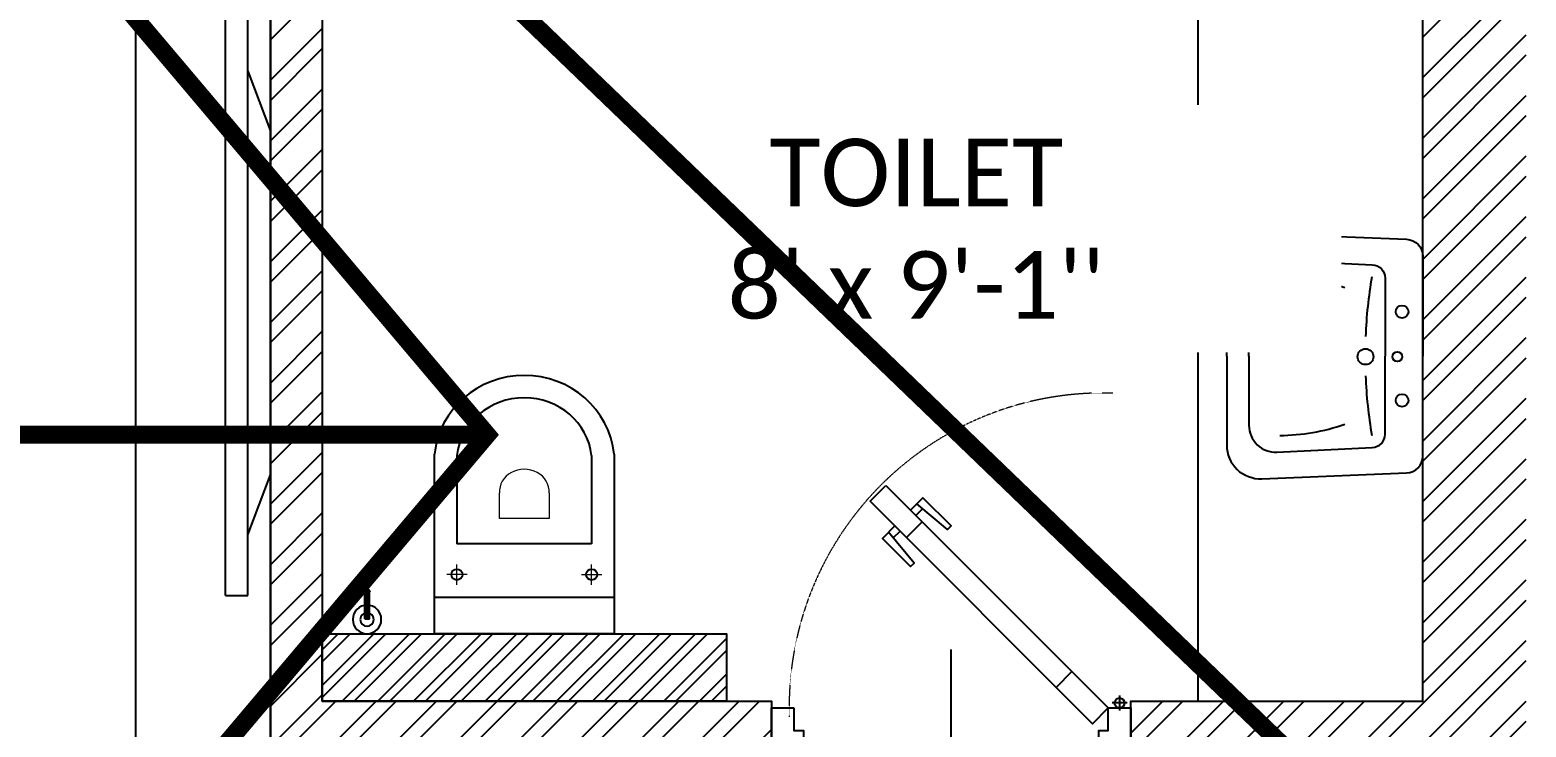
# Model space of a CAD drawing. Header units: millimetres. Extents: x -176651 to 424033, y -469666 to 486614.
# Drawn here: x 183123 to 186453, y 136152 to 137703 of the extents above; entities that cross this region are included whole.
import ezdxf
from ezdxf import colors
from ezdxf.entities.mleader import LeaderData, LeaderLine
from ezdxf.enums import TextEntityAlignment as Align
from ezdxf.math import Vec2, Vec3

# ---------------------------------------------------------------- set-up
doc = ezdxf.new("R2010")
doc.units = ezdxf.units.MM
doc.linetypes.add('1625_East Villa$0$DASHED', pattern=[0.75, 0.5, -0.25])
doc.linetypes.add('1625E_Roof Plan$0$DASHED', pattern=[0.75, 0.5, -0.25])
for name, color, linetype in [('1625_East Villa$0$ad-Door', 8, 'Continuous'), ('1625_East Villa$0$ad-Furniture', 8, 'Continuous'), ('1625_East Villa$0$ad-Ledge wall', 8, 'Continuous'), ('1625_East Villa$0$ad-Text main', 8, 'Continuous'), ('1625_East Villa$0$ad-Text Main_Door&window Label', 8, 'Continuous'), ('1625_East Villa$0$ad-Toilet fixtures', 8, 'Continuous'), ('1625_East Villa$0$ad-Wall', 8, 'Continuous'), ('1625_East Villa$0$ad-Wall hatch', 8, 'Continuous'), ('1625E_Roof Plan$0$ad-Primary Roof', 8, 'Continuous'), ('1625E_Roof Plan$0$ad-Secondary Roof', 8, 'Continuous'), ('Site Levels$0$ad-Lvl-Entance road', 4, 'Continuous')]:
    doc.layers.add(name, color=color, linetype=linetype)
doc.styles.add('1625_East Villa$0$New Text Style', font='arial.ttf', dxfattribs={"height": 100})
doc.styles.add('1625_East Villa$0$Standard', font='calibril.ttf')
doc.styles.add('Site Levels$0$Standard', font='arial.ttf')

# ---------------------------------------------------------------- blocks, each defined once
blk = doc.blocks.new('1625_East Villa$0$6 U T S R N_Typical Floor Plan$0$3BHK+_A$0$ad_Commode')
for p, q in [((399.7, 200), (0, 200)), ((0, 200), (0, -200)), ((81.7, -200), (81.7, 200)), ((396.5, 150), (199.8, 150)), ((199.8, 150), (199.8, -150)), ((396.5, -150), (199.8, -150)), ((0, -200), (399.7, -200))]:
    blk.add_line(p, q)
at = {"lineweight": 9}
for p, q in [((131.7, 127.4), (131.7, 172.6)), ((109.1, 150), (154.3, 150)), ((313.4, 55.1), (256.4, 55.1)), ((256.4, 55.1), (256.4, -55.1)), ((256.4, -55.1), (313.4, -55.1)), ((131.7, -127.4), (131.7, -172.6)), ((109.1, -150), (154.3, -150))]:
    blk.add_line(p, q, dxfattribs=at)
at = {"extrusion": (0, 0, -1)}
for centre, major_axis, ratio, start_param, end_param in [((379.8, 0), (0, 201), 0.969555, 0.102023, 3.039569), ((131.7, 150), (-8.69, 8.69), 1, 0.785398, 7.068583), ((379.9, 0), (0, 151), 0.959538, 0.1147, 3.026893), ((131.7, -150), (-8.69, -8.69), 1, 2.356194490171165, 8.639379797350752)]:
    blk.add_ellipse(centre, major_axis=major_axis, ratio=ratio, start_param=start_param, end_param=end_param, dxfattribs=at)
at = {"lineweight": 9, "extrusion": (0, 0, -1)}
blk.add_ellipse((316.7, 0), major_axis=(0, 55.2), ratio=0.889512, start_param=-0.06636, end_param=3.207953, dxfattribs=at)
blk = doc.blocks.new('1625_East Villa$0$Typical floor plan$0$239E All Floor Plans$0$ad_Faucet')
at = {"ltscale": 25}
h = blk.add_hatch(dxfattribs=at)
h.set_pattern_fill('ANSI31', color=256, style=0)
h.set_pattern_definition([(45, (608.51888, -980.84871), (-0.088388348, 0.088388348), [])])
h.paths.add_polyline_path([(1.79, 0.23, -0.101839), (1.84, 0, -0.082633), (1.8, -0.19), (2.48, -0.19, 0.038606), (2.49, 0, 0.047181), (2.47, 0.23)])
h.paths.add_polyline_path([(1.31, -0.19), (1.8, -0.19, 0.082633), (1.84, 0, 0.101839), (1.79, 0.23), (1.31, 0.23)])
h.paths.add_polyline_path([(2.47, 0.23, -0.047181), (2.49, 0, -0.038606), (2.48, -0.19), (3.3, -0.19, -0.414214), (3.59, -0.48), (3.59, -0.64), (3.59, -1.18, -0.836396), (3.92, -1.24), (3.92, -0.64), (3.92, -0.05, 0.414214), (3.63, 0.23)])
for p, q in [((1.31, -0.19), (1.31, 0.23)), ((1.31, 0.23), (3.63, 0.23)), ((1.31, -0.19), (3.3, -0.19)), ((3.59, -0.48), (3.59, -0.64)), ((3.59, -0.64), (3.59, -1.27)), ((3.92, -0.05), (3.92, -0.64)), ((3.92, -0.64), (3.92, -1.27))]:
    blk.add_line(p, q)
for centre, radius in [((1.25, 0), 1.25), ((1.25, 0), 0.591), ((3.75, -1.24), 0.173)]:
    blk.add_circle(centre, radius)
for centre in [(3.63, -0.05), (3.3, -0.48)]:
    blk.add_arc(centre, 0.288, 0, 90)
blk = doc.blocks.new('1625_East Villa$0$zw$F302')
at = {"layer": '1625_East Villa$0$ad-Furniture'}
for points in [[(436.4, 0), (436.4, 198, 0.426121), (358.4, 272.8), (35.9, 259.8, 0.402405), (0, 222.4), (0, 0)], [(386.8, 0), (386.8, 153.8, 0.426121), (324.5, 213.7), (112.5, 203.2, 0.402405), (83.7, 173.3), (83.7, 0)], [(436.4, 0), (436.4, -198, -0.426121), (358.4, -272.8), (35.9, -259.8, -0.402405), (0, -222.4), (0, 0)], [(386.8, 0), (386.8, -153.8, -0.426121), (324.5, -213.7), (112.5, -203.2, -0.402405), (83.7, -173.3), (83.7, 0)]]:
    blk.add_lwpolyline(points, format="xyb", dxfattribs=at)
for centre, radius in [((46, 98.6), 14.1), ((56.6, 1.3), 10.6), ((127.4, 1.3), 17.7), ((46, -98.6), 14.1)]:
    blk.add_circle(centre, radius, dxfattribs=at)
for centre, radius, start, end in [((-831.2, 8.5), 959.2, 2.1045, 10.0784), ((322.6, -285.2), 461.6, 90.5074, 108.8514), ((-831.2, -8.5), 959.2, 349.9216, 357.8955), ((322.6, 285.2), 461.6, 251.1486, 269.4926)]:
    blk.add_arc(centre, radius, start, end, dxfattribs=at)
blk = doc.blocks.new('1625_East Villa$0$A$Cc8134665')
at = {"layer": '1625_East Villa$0$ad-Furniture', "ltscale": 0.125}
for p, q in [((0, -999.5), (0, 1000.5)), ((50, 650.5), (50, -649.5)), ((100, 650.5), (50, 650.5)), ((100, 650.5), (100, -649.5)), ((50, 515.6), (0, 382)), ((0, 382), (0, -382)), ((50, -515.6), (0, -382)), ((100, -649.5), (50, -649.5))]:
    blk.add_line(p, q, dxfattribs=at)
blk.add_lwpolyline([(0, 1000.5), (300, 1000.5), (300, -999.5), (0, -999.5)], dxfattribs=at)
blk = doc.blocks.new('1625_East Villa$0$zw$D46D')
at = {"layer": '1625_East Villa$0$ad-Toilet fixtures'}
blk.add_lwpolyline([(6510, 10615), (6510, 12150)], dxfattribs=at)
at = {"layer": '1625_East Villa$0$ad-Furniture', "rotation": 180}
blk.add_blockref('1625_East Villa$0$A$Cc8134665', (4445, 11500.5), dxfattribs=at)
at = {"layer": '1625_East Villa$0$ad-Toilet fixtures', "rotation": 180}
blk.add_blockref('1625_East Villa$0$zw$F302', (7010, 11382.5), dxfattribs=at)
at = {"layer": '1625_East Villa$0$ad-Toilet fixtures', "xscale": -1, "rotation": 270}
blk.add_blockref('1625_East Villa$0$6 U T S R N_Typical Floor Plan$0$3BHK+_A$0$ad_Commode', (5010, 10765), dxfattribs=at)
at = {"layer": '1625_East Villa$0$ad-Toilet fixtures', "xscale": -25.39999999990691, "yscale": 25.39999999990691, "zscale": 25.39999999990691, "rotation": 270}
blk.add_blockref('1625_East Villa$0$Typical floor plan$0$239E All Floor Plans$0$ad_Faucet', (4660, 10765), dxfattribs=at)
blk = doc.blocks.new('1625_East Villa$0$zw$3849')
at = {"layer": '1625_East Villa$0$ad-Text main', "insert": (5882.8, 11665), "char_height": 150, "width": 1741.287, "attachment_point": 5, "style": '1625_East Villa$0$Standard', "bg_fill": 2}
blk.add_mtext("TOILET\\P8' x 9'-1''", dxfattribs=at)
blk = doc.blocks.new('*U173')
for p, q in [((25, -127.8), (25, -94.4)), ((8.3, -111.1), (41.7, -111.1)), ((528.5, -478), (513.6, -492.9)), ((463.3, -543.1), (478.2, -528.2))]:
    blk.add_line(p, q)
for points in [[(50, -100), (0, -100), (0, 0), (71.4, 0), (71.4, -35.7), (71.4, -50), (50, -50)], [(750, -100), (750, -50), (728.6, -50), (728.6, -35.7), (728.6, 0), (800, 0), (800, -100)], [(50, -100), (130.8, -180.8), (166.2, -145.5), (85.4, -64.6)], [(130.8, -180.8), (464.2, -514.2), (499.5, -478.8), (166.2, -145.5)], [(545, -595), (464.2, -514.2), (499.5, -478.8), (580.3, -559.6)]]:
    blk.add_lwpolyline(points, close=True)
for points in [[(525.4, -504.7), (552.8, -477.2), (490, -414.3), (482.2, -422.2), (539.2, -490.8)], [(490, -540), (462.5, -567.5), (399.7, -504.7), (407.6, -496.8), (476.2, -553.8)]]:
    blk.add_lwpolyline(points)
blk.add_circle((25, -111.1), 11.1)
at = {"color": 8, "linetype": '1625_East Villa$0$DASHED', "lineweight": 0}
blk.add_arc((62.1, -102.1), 698.3, 268.1881, 1.8119, dxfattribs=at)
at = {"layer": '1625_East Villa$0$ad-Text Main_Door&window Label'}
blk.add_line((400, 125), (400, -230), dxfattribs=at)
blk.add_circle((400.3, 245), 120, dxfattribs=at)
at = {"layer": '1625_East Villa$0$ad-Text Main_Door&window Label', "style": '1625_East Villa$0$New Text Style'}
blk.add_attdef('D1', text='', height=100, dxfattribs=at).set_placement((400.3, 245), align=Align.MIDDLE_CENTER)
blk = doc.blocks.new('1625_East Villa$0$zw$42B5')
at = {"layer": '1625_East Villa$0$ad-Wall hatch', "transparency": 33554610}
h = blk.add_hatch(dxfattribs=at)
h.set_pattern_fill('ANSI32', color=256, scale=10)
h.set_pattern_definition([(45, (-1040635.14, 674820.02), (-67.351921, 67.351921), []), (45, (-1040590.24, 674820.02), (-67.351921, 67.351921), [])])
h.paths.add_polyline_path([(12120, 13620), (12120, 10220), (11890, 10220), (11890, 13390), (7240, 13390), (7240, 8645), (4245, 8645), (4245, 8875), (4445, 8875), (4445, 9370), (4560, 9370), (4560, 8760), (7010, 8760), (7010, 10500), (6360, 10500), (6360, 10615), (7010, 10615), (7010, 13390), (4560, 13390), (4560, 10615), (5560, 10615), (5560, 10500), (4445, 10500), (4445, 13390), (230, 13390), (230, 8875), (3345, 8875), (3345, 8645), (3060, 8645), (3060, 4745), (3345, 4745), (3345, 4515), (230, 4515), (230, 230), (4995, 230), (4995, 3130), (6060, 3130), (6060, 3015), (5110, 3015), (5110, 230), (8310, 230), (8310, 3015), (6860, 3015), (6860, 3130), (8310, 3130), (8310, 4630), (5110, 4630), (5110, 3930), (4995, 3930), (4995, 4515), (4245, 4515), (4245, 4745), (8540, 4745), (8540, 230), (9240, 230), (9240, 0), (0, 0), (0, 4745), (2830, 4745), (2830, 8645), (0, 8645), (0, 13620)])
at = {"layer": '1625_East Villa$0$ad-Wall hatch'}
h = blk.add_hatch(dxfattribs=at)
h.set_pattern_fill('ANSI32', color=256, scale=150, angle=180)
h.set_pattern_definition([(45, (47268.004, -9726.724), (-39.774756, 39.774756), []), (45, (47294.52, -9726.724), (-39.774756, 39.774756), [])])
h.paths.add_polyline_path([(4560, 10765), (5460, 10765), (5460, 10615), (4560, 10615)])
at = {"layer": '1625_East Villa$0$ad-Ledge wall'}
blk.add_lwpolyline([(4560, 10765), (5460, 10765), (5460, 10615), (4560, 10615)], close=True, dxfattribs=at)
at = {"layer": '1625_East Villa$0$ad-Wall'}
blk.add_lwpolyline([(7240, 8645), (4245, 8645), (4245, 8875), (4445, 8875), (4445, 9370), (4560, 9370), (4560, 8760), (7010, 8760), (7010, 10500), (6360, 10500), (6360, 10615), (7010, 10615), (7010, 13390), (4560, 13390), (4560, 10615), (5560, 10615), (5560, 10500), (4445, 10500), (4445, 13390), (230, 13390)], dxfattribs=at)
at = {"layer": '1625_East Villa$0$ad-Door', "ltscale": 5, "rotation": 180}
blk.add_blockref('*U173', (6360, 10500), dxfattribs=at).add_auto_attribs({'D1': 'D2'})
blk = doc.blocks.new('1625E_Roof Plan')
at = {"layer": '1625E_Roof Plan$0$ad-Primary Roof', "linetype": '1625E_Roof Plan$0$DASHED', "ltscale": 2, "const_width": 40}
blk.add_lwpolyline([(12570, 14670), (2380, 14670), (7475, 9770)], close=True, dxfattribs=at)
at = {"layer": '1625E_Roof Plan$0$ad-Secondary Roof', "linetype": '1625E_Roof Plan$0$DASHED', "ltscale": 2, "const_width": 40}
blk.add_lwpolyline([(2380, 8195), (4927.5, 11207.5), (2380, 14220), (-450, 14220), (-450, 8195)], close=True, dxfattribs=at)
blk.add_lwpolyline([(361.7, 11207.5), (4927.5, 11207.5)], dxfattribs=at)
blk = doc.blocks.new('1625_East Villa')
at = {"layer": '1625_East Villa$0$ad-Furniture'}
blk.add_blockref('1625_East Villa$0$zw$D46D', (0, 0), dxfattribs=at)
at = {"layer": '1625_East Villa$0$ad-Text main'}
blk.add_blockref('1625_East Villa$0$zw$3849', (0, 0), dxfattribs=at)
at = {"layer": '1625_East Villa$0$ad-Wall'}
blk.add_blockref('1625_East Villa$0$zw$42B5', (0, 0), dxfattribs=at)
blk.add_blockref('1625E_Roof Plan', (0, 0))
blk = doc.blocks.new("All Plot's Villa Plans")
at = {"ltscale": 5}
blk.add_blockref('1625_East Villa', (179213.1, 125594.9), dxfattribs=at)
blk = doc.blocks.new('Site Levels$0$zw$1B0B')
at = {"layer": 'Site Levels$0$ad-Lvl-Entance road'}
ml = blk.add_multileader_mtext('Standard', dxfattribs=at)
ml.set_content('{\\fArial|b1|i0|c0|p34;498.78}', color=256, style='Site Levels$0$Standard')
ml.set_leader_properties()
ml.build(insert=Vec2(0, 0))
ml.multileader.update_dxf_attribs({"has_text_frame": 1, "arrow_head_size": 1219.2, "scale": 12})
ctx = ml.context
ctx.base_point, ctx.scale, ctx.char_height, ctx.arrow_head_size, ctx.landing_gap_size, ctx.plane_origin = Vec3(214465.5, 41954.1), 12, 1219.186, 1219.2, 609.6, Vec3(222625.2, 37233.8)
ctx.text_align_type = 2
notes = []
notes.append((ctx, [(0, (1, 1, 0), (221630.9, 41954.1), (-1, 0), 845, [(0, [(222625.2, 37233.8)], 0, [])])]))
ctx.mtext.insert, ctx.mtext.width, ctx.mtext.defined_height, ctx.mtext.alignment, ctx.mtext.flow_direction = Vec3(220176.4, 42574.5), 5138.489, 1392.4, 3, 5
ctx.mtext.has_bg_fill, ctx.mtext.bg_color, ctx.mtext.bg_scale_factor, ctx.mtext.bg_transparency, ctx.mtext.use_window_bg_color = 1, -1027028792, 1.5, 0, 1
for ctx, leaders in notes:
    for number, flags, end, landing, length, lines in leaders:
        leader = LeaderData()
        leader.index, (leader.has_last_leader_line, leader.has_dogleg_vector, leader.attachment_direction) = number, flags
        leader.last_leader_point, leader.dogleg_vector, leader.dogleg_length = Vec3(end), Vec3(landing), length
        for number, points, colour, breaks in lines:
            line = LeaderLine()
            line.index, line.vertices, line.color, line.breaks = number, Vec3.list(points), colors.encode_raw_color(colour), breaks
            leader.lines.append(line)
        ctx.leaders.append(leader)
blk = doc.blocks.new('Site Levels')
at = {"layer": 'Site Levels$0$ad-Lvl-Entance road', "ltscale": 5}
blk.add_blockref('Site Levels$0$zw$1B0B', (-5982.9, 99418.6), dxfattribs=at)

msp = doc.modelspace()

# ---------------------------------------------------------------- block references
at = {"ltscale": 5}
msp.add_blockref("All Plot's Villa Plans", (0, 0), dxfattribs=at)

# ---------------------------------------------------------------- next in the draw order: block references
msp.add_blockref('Site Levels', (0, 0), dxfattribs=at)

doc.saveas('drawing.dxf')
